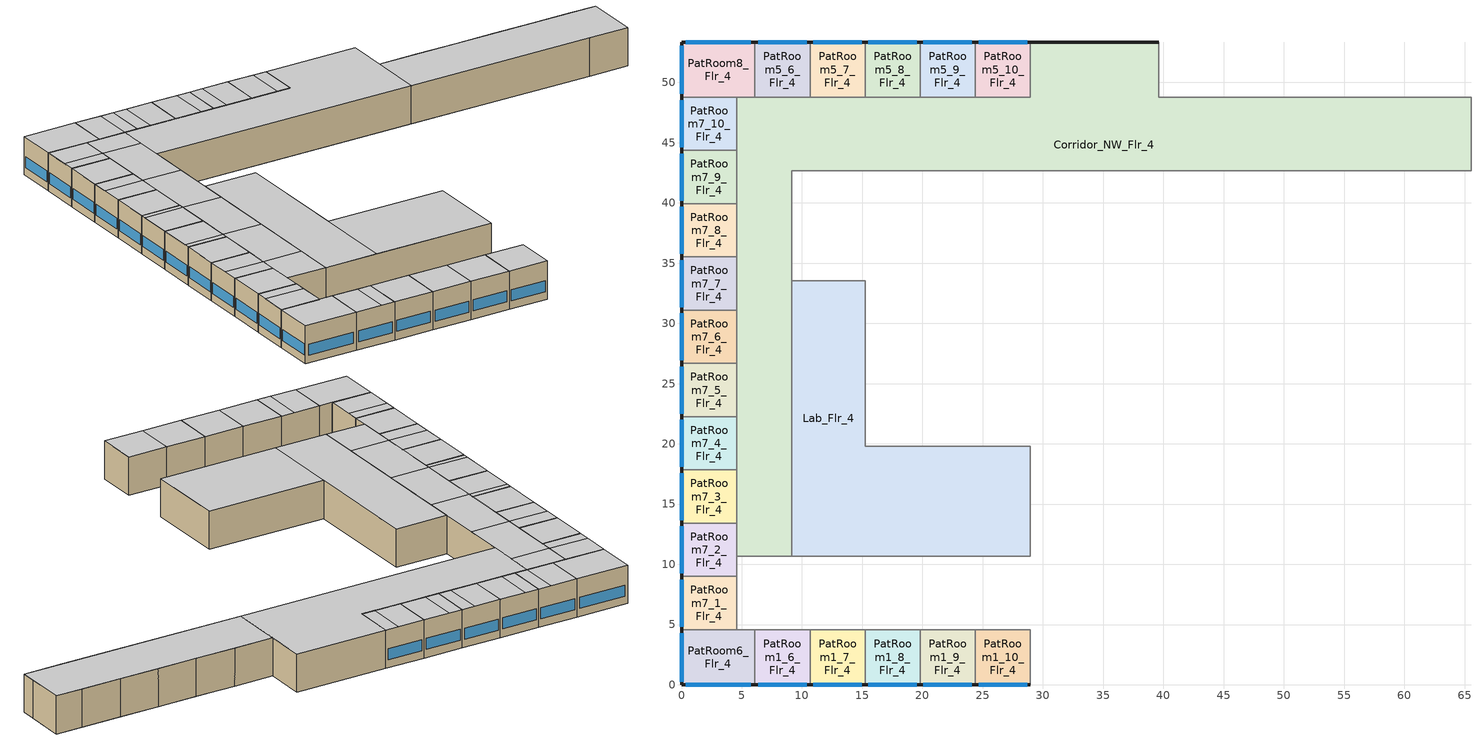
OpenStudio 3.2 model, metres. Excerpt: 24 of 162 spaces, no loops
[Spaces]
PatRoom6_Flr_4
 floor to PatRoom6_Flr_3: 6.1,4.57 6.1,0 0,0 0,4.57 z12.8
 wall outside: 0,4.57 0,0 6.1,0 z12.8:17.07
 wall to PatRoom7_1_Flr_4: 4.57,4.57 0,4.57 z12.8:17.07
 wall to Corridor_SE_Flr_4: 6.1,4.57 4.57,4.57 z12.8:17.07
 wall to PatRoom1_6_Flr_4: 6.1,0 6.1,4.57 z12.8:17.07
 window: 0,4.3 0,0.27 / 0.37,0 5.73,0 z13.71:14.93
 ceiling to Office1_Flr_5: 6.1,0 6.1,4.57 0,4.57 0,0 z17.07
PatRoom7_1_Flr_4
 floor to PatRoom7_1_Flr_3: 4.57,8.99 4.57,4.57 0,4.57 0,8.99 z12.8
 wall outside: 0,8.99 0,4.57 z12.8:17.07
 wall to PatRoom7_2_Flr_4: 4.57,8.99 0,8.99 z12.8:17.07
 wall to Corridor_SE_Flr_4: 4.57,4.57 4.57,8.99 z12.8:17.07
 window: 0,8.73 0,4.84 z13.71:14.93
 ceiling to Office1_Flr_5: 4.57,4.57 4.57,7.62 0,7.62 0,4.57 z17.07
 ceiling to Office2_1_Flr_5: 4.57,7.62 4.57,8.99 0,8.99 0,7.62 z17.07
Corridor_NW_Flr_4
 floor to Corridor_NW_Flr_3: 39.62,53.34 39.62,48.77 65.53,48.77 65.53,42.67 9.14,42.67 9.14,10.67 4.57,10.67 4.57,48.77 28.96,48.77 28.96,53.34 z12.8
 wall outside: 39.62,53.34 28.96,53.34 z12.8:17.07
 wall to Corridor_SE_Flr_4: 4.57,10.67 9.14,10.67 / 60.96,42.67 65.53,42.67 z12.8:17.07
 wall to PatRoom7_2_Flr_4: 4.57,13.41 4.57,10.67 z12.8:17.07
 wall to PatRoom8_Flr_4: 6.1,48.77 4.57,48.77 z12.8:17.07
 wall to PatRoom5_6_Flr_4: 10.67,48.77 6.1,48.77 z12.8:17.07
 wall to PatRoom5_10_Flr_4: 28.96,53.34 28.96,48.77 24.38,48.77 z12.8:17.07
 wall to PatRoom5_1_Flr_4: 44.2,48.77 39.62,48.77 39.62,53.34 z12.8:17.07
 wall to PatRoom5_2_Flr_4: 48.77,48.77 44.2,48.77 z12.8:17.07
 wall to PatRoom4_Flr_4: 65.53,48.77 62.48,48.77 z12.8:17.07
 wall to PatRoom3_10_Flr_4: 65.53,44.35 65.53,48.77 z12.8:17.07
 wall to Radiology_Flr_4: 39.62,42.67 60.96,42.67 z12.8:17.07
 wall to NurseStn_Lobby_Flr_4: 9.14,33.53 9.14,33.58 9.14,42.67 39.62,42.67 z12.8:17.07
 wall to Lab_Flr_4: 9.14,10.67 9.14,33.53 z12.8:17.07
 wall to PatRoom5_8_Flr_4: 19.81,48.77 15.24,48.77 z12.8:17.07
 wall to PatRoom5_7_Flr_4: 15.24,48.77 10.67,48.77 z12.8:17.07
 wall to PatRoom5_9_Flr_4: 24.38,48.77 19.81,48.77 z12.8:17.07
 wall to PatRoom5_5_Flr_4: 62.48,48.77 57.91,48.77 z12.8:17.07
 wall to PatRoom5_3_Flr_4: 53.34,48.77 48.77,48.77 z12.8:17.07
 wall to PatRoom5_4_Flr_4: 57.91,48.77 53.34,48.77 z12.8:17.07
 wall to PatRoom3_9_Flr_4: 65.53,42.67 65.53,44.35 z12.8:17.07
 wall to PatRoom7_10_Flr_4: 4.57,48.77 4.57,44.35 z12.8:17.07
 wall to PatRoom7_9_Flr_4: 4.57,44.35 4.57,39.93 z12.8:17.07
 wall to PatRoom7_5_Flr_4: 4.57,26.67 4.57,22.25 z12.8:17.07
 wall to PatRoom7_6_Flr_4: 4.57,31.09 4.57,26.67 z12.8:17.07
 wall to PatRoom7_7_Flr_4: 4.57,35.51 4.57,31.09 z12.8:17.07
 wall to PatRoom7_4_Flr_4: 4.57,22.25 4.57,17.83 z12.8:17.07
 wall to PatRoom7_8_Flr_4: 4.57,39.93 4.57,35.51 z12.8:17.07
 wall to PatRoom7_3_Flr_4: 4.57,17.83 4.57,13.41 z12.8:17.07
 ceiling to Office3_Flr_5: 9.14,45.72 9.14,48.77 4.57,48.77 4.57,45.72 z17.07
 ceiling to Office2_1_Flr_5: 9.14,10.67 9.14,15.24 4.57,15.24 4.57,10.67 z17.07
 ceiling to Corridor_Flr_5: 39.62,42.67 39.62,53.34 28.96,53.34 28.96,48.77 9.14,48.77 9.14,42.67 z17.07
 ceiling to Office2_2_Flr_5: 9.14,15.24 9.14,22.86 4.57,22.86 4.57,15.24 z17.07
 ceiling to Kitchen_Flr_5: 65.53,42.67 65.53,48.77 39.62,48.77 39.62,42.67 z17.07
 ceiling to Office2_3_Flr_5: 9.14,22.86 9.14,30.48 4.57,30.48 4.57,22.86 z17.07
 ceiling to Office2_4_Flr_5: 9.14,30.48 9.14,38.09 4.57,38.09 4.57,30.48 z17.07
 ceiling to Office2_5_Flr_5: 9.14,38.09 9.14,45.72 4.57,45.72 4.57,38.09 z17.07
Lab_Flr_4
 floor to Lab_Flr_3: 15.24,33.53 15.24,19.81 28.96,19.81 28.96,10.67 9.14,10.67 9.14,33.53 z12.8
 wall to NurseStn_Lobby_Flr_4: 28.96,10.67 28.96,19.81 15.24,19.81 15.24,33.53 9.14,33.53 z12.8:17.07
 wall to Corridor_SE_Flr_4: 9.14,10.67 28.96,10.67 z12.8:17.07
 ceiling to Corridor_Flr_5: 15.24,10.67 15.24,33.53 9.14,33.53 9.14,10.67 z17.07
 ceiling to NurseStn_Lobby_Flr_5: 28.96,10.67 28.96,19.81 15.24,19.81 15.24,10.67 z17.07
PatRoom8_Flr_4
 floor to PatRoom8_Flr_3: 6.1,53.34 6.1,48.77 0,48.77 0,53.34 z12.8
 wall outside: 6.1,53.34 0,53.34 0,48.77 z12.8:17.07
 wall to PatRoom5_6_Flr_4: 6.1,48.77 6.1,53.34 z12.8:17.07
 wall to PatRoom7_10_Flr_4: 0,48.77 4.57,48.77 z12.8:17.07
 window: 5.73,53.34 0.37,53.34 z13.71:14.94; 0,53.07 0,49.04 z13.71:14.93
 ceiling to Office3_Flr_5: 6.1,48.77 6.1,53.34 0,53.34 0,48.77 z17.07
PatRoom1_6_Flr_4
 floor to PatRoom1_6_Flr_3: 10.67,4.57 10.67,0 6.1,0 6.1,4.57 z12.8
 wall outside: 6.1,0 10.67,0 z12.8:17.07
 wall to PatRoom1_7_Flr_4: 10.67,0 10.67,4.57 z12.8:17.07
 wall to Corridor_SE_Flr_4: 10.67,4.57 6.1,4.57 z12.8:17.07
 window: 6.37,0 10.39,0 z13.71:14.93
 ceiling to Corridor_Flr_5: 10.67,0 10.67,4.57 9.14,4.57 9.14,0 z17.07
 ceiling to Office1_Flr_5: 9.14,0 9.14,4.57 6.1,4.57 6.1,0 z17.07
PatRoom1_7_Flr_4
 floor to PatRoom1_7_Flr_3: 15.24,4.57 15.24,0 10.67,0 10.67,4.57 z12.8
 wall outside: 10.67,0 15.24,0 z12.8:17.07
 wall to PatRoom1_8_Flr_4: 15.24,0 15.24,4.57 z12.8:17.07
 wall to Corridor_SE_Flr_4: 15.24,4.57 10.67,4.57 z12.8:17.07
 window: 10.94,0 14.97,0 z13.71:14.93
 ceiling to Corridor_Flr_5: 15.24,0 15.24,4.57 10.67,4.57 10.67,0 z17.07
PatRoom1_8_Flr_4
 floor to PatRoom1_8_Flr_3: 19.81,4.57 19.81,0 15.24,0 15.24,4.57 z12.8
 wall outside: 15.24,0 19.81,0 z12.8:17.07
 wall to PatRoom1_9_Flr_4: 19.81,0 19.81,4.57 z12.8:17.07
 wall to Corridor_SE_Flr_4: 19.81,4.57 15.24,4.57 z12.8:17.07
 window: 15.51,0 19.54,0 z13.71:14.93
 ceiling to NurseStn_Lobby_Flr_5: 19.81,0 19.81,4.57 15.24,4.57 15.24,0 z17.07
PatRoom1_9_Flr_4
 floor to PatRoom1_9_Flr_3: 24.38,4.57 24.38,0 19.81,0 19.81,4.57 z12.8
 wall outside: 19.81,0 24.38,0 z12.8:17.07
 wall to PatRoom1_10_Flr_4: 24.38,0 24.38,4.57 z12.8:17.07
 wall to Corridor_SE_Flr_4: 24.38,4.57 19.81,4.57 z12.8:17.07
 window: 20.09,0 24.11,0 z13.71:14.93
 ceiling to NurseStn_Lobby_Flr_5: 24.38,0 24.38,4.57 19.81,4.57 19.81,0 z17.07
PatRoom1_10_Flr_4
 floor to PatRoom1_10_Flr_3: 28.96,4.57 28.96,0 24.38,0 24.38,4.57 z12.8
 wall outside: 24.38,0 28.96,0 z12.8:17.07
 wall to Corridor_SE_Flr_4: 28.96,0 28.96,4.57 24.38,4.57 z12.8:17.07
 window: 24.66,0 28.68,0 z13.71:14.93
 ceiling to NurseStn_Lobby_Flr_5: 28.96,0 28.96,4.57 24.38,4.57 24.38,0 z17.07
PatRoom5_6_Flr_4
 floor to PatRoom5_6_Flr_3: 10.67,53.34 10.67,48.77 6.1,48.77 6.1,53.34 z12.8
 wall outside: 10.67,53.34 6.1,53.34 z12.8:17.07
 wall to PatRoom5_7_Flr_4: 10.67,48.77 10.67,53.34 z12.8:17.07
 window: 10.39,53.34 6.37,53.34 z13.71:14.93
 ceiling to Office3_Flr_5: 9.14,48.77 9.14,53.34 6.1,53.34 6.1,48.77 z17.07
 ceiling to Office4_1_Flr_5: 10.67,48.77 10.67,53.34 9.14,53.34 9.14,48.77 z17.07
PatRoom5_7_Flr_4
 floor to PatRoom5_7_Flr_3: 15.24,53.34 15.24,48.77 10.67,48.77 10.67,53.34 z12.8
 wall outside: 15.24,53.34 10.67,53.34 z12.8:17.07
 wall to PatRoom5_8_Flr_4: 15.24,48.77 15.24,53.34 z12.8:17.07
 window: 14.97,53.34 10.94,53.34 z13.71:14.93
 ceiling to Office4_1_Flr_5: 12.19,48.77 12.19,53.34 10.67,53.34 10.67,48.77 z17.07
 ceiling to Office4_2_Flr_5: 15.24,48.77 15.24,53.34 12.19,53.34 12.19,48.77 z17.07
PatRoom5_8_Flr_4
 floor to PatRoom5_8_Flr_3: 19.81,53.34 19.81,48.77 15.24,48.77 15.24,53.34 z12.8
 wall outside: 19.81,53.34 15.24,53.34 z12.8:17.07
 wall to PatRoom5_9_Flr_4: 19.81,48.77 19.81,53.34 z12.8:17.07
 window: 19.54,53.34 15.51,53.34 z13.71:14.93
 ceiling to Office4_3_Flr_5: 18.29,48.77 18.29,53.34 15.24,53.34 15.24,48.77 z17.07
 ceiling to Office4_4_Flr_5: 19.81,48.77 19.81,53.34 18.29,53.34 18.29,48.77 z17.07
PatRoom5_9_Flr_4
 floor to PatRoom5_9_Flr_3: 24.38,53.34 24.38,48.77 19.81,48.77 19.81,53.34 z12.8
 wall outside: 24.38,53.34 19.81,53.34 z12.8:17.07
 wall to PatRoom5_10_Flr_4: 24.38,48.77 24.38,53.34 z12.8:17.07
 window: 24.11,53.34 20.09,53.34 z13.71:14.93
 ceiling to Office4_4_Flr_5: 21.34,48.77 21.34,53.34 19.81,53.34 19.81,48.77 z17.07
 ceiling to Office4_5_Flr_5: 24.38,48.77 24.38,53.34 21.34,53.34 21.34,48.77 z17.07
PatRoom5_10_Flr_4
 floor to PatRoom5_10_Flr_3: 28.96,53.34 28.96,48.77 24.38,48.77 24.38,53.34 z12.8
 wall outside: 28.96,53.34 24.38,53.34 z12.8:17.07
 window: 28.68,53.34 24.66,53.34 z13.71:14.93
 ceiling to Office4_6_Flr_5: 27.43,48.77 27.43,53.34 24.38,53.34 24.38,48.77 z17.07
 ceiling to Corridor_Flr_5: 28.96,48.77 28.96,53.34 27.43,53.34 27.43,48.77 z17.07
PatRoom7_2_Flr_4
 floor to PatRoom7_2_Flr_3: 4.57,13.41 4.57,8.99 0,8.99 0,13.41 z12.8
 wall outside: 0,13.41 0,8.99 z12.8:17.07
 wall to PatRoom7_3_Flr_4: 4.57,13.41 0,13.41 z12.8:17.07
 wall to Corridor_SE_Flr_4: 4.57,8.99 4.57,10.67 z12.8:17.07
 window: 0,13.15 0,9.26 z13.71:14.93
 ceiling to Office2_1_Flr_5: 4.57,8.99 4.57,13.41 0,13.41 0,8.99 z17.07
PatRoom7_3_Flr_4
 floor to PatRoom7_3_Flr_3: 4.57,17.83 4.57,13.41 0,13.41 0,17.83 z12.8
 wall outside: 0,17.83 0,13.41 z12.8:17.07
 wall to PatRoom7_4_Flr_4: 4.57,17.83 0,17.83 z12.8:17.07
 window: 0,17.57 0,13.68 z13.71:14.93
 ceiling to Office2_1_Flr_5: 4.57,13.41 4.57,15.24 0,15.24 0,13.41 z17.07
 ceiling to Office2_2_Flr_5: 4.57,15.24 4.57,17.83 0,17.83 0,15.24 z17.07
PatRoom7_4_Flr_4
 floor to PatRoom7_4_Flr_3: 4.57,22.25 4.57,17.83 0,17.83 0,22.25 z12.8
 wall outside: 0,22.25 0,17.83 z12.8:17.07
 wall to PatRoom7_5_Flr_4: 4.57,22.25 0,22.25 z12.8:17.07
 window: 0,21.99 0,18.1 z13.71:14.93
 ceiling to Office2_2_Flr_5: 4.57,17.83 4.57,22.25 0,22.25 0,17.83 z17.07
PatRoom7_5_Flr_4
 floor to PatRoom7_5_Flr_3: 4.57,26.67 4.57,22.25 0,22.25 0,26.67 z12.8
 wall outside: 0,26.67 0,22.25 z12.8:17.07
 wall to PatRoom7_6_Flr_4: 4.57,26.67 0,26.67 z12.8:17.07
 window: 0,26.41 0,22.52 z13.71:14.93
 ceiling to Office2_2_Flr_5: 4.57,22.25 4.57,22.86 0,22.86 0,22.25 z17.07
 ceiling to Office2_3_Flr_5: 4.57,22.86 4.57,26.67 0,26.67 0,22.86 z17.07
PatRoom7_6_Flr_4
 floor to PatRoom7_6_Flr_3: 4.57,31.09 4.57,26.67 0,26.67 0,31.09 z12.8
 wall outside: 0,31.09 0,26.67 z12.8:17.07
 wall to PatRoom7_7_Flr_4: 4.57,31.09 0,31.09 z12.8:17.07
 window: 0,30.83 0,26.94 z13.71:14.93
 ceiling to Office2_4_Flr_5: 4.57,30.48 4.57,31.09 0,31.09 0,30.48 z17.07
 ceiling to Office2_3_Flr_5: 4.57,26.67 4.57,30.48 0,30.48 0,26.67 z17.07
PatRoom7_7_Flr_4
 floor to PatRoom7_7_Flr_3: 4.57,35.51 4.57,31.09 0,31.09 0,35.51 z12.8
 wall outside: 0,35.51 0,31.09 z12.8:17.07
 wall to PatRoom7_8_Flr_4: 4.57,35.51 0,35.51 z12.8:17.07
 window: 0,35.25 0,31.36 z13.71:14.93
 ceiling to Office2_4_Flr_5: 4.57,31.09 4.57,35.51 0,35.51 0,31.09 z17.07
PatRoom7_8_Flr_4
 floor to PatRoom7_8_Flr_3: 4.57,39.93 4.57,35.51 0,35.51 0,39.93 z12.8
 wall outside: 0,39.93 0,35.51 z12.8:17.07
 wall to PatRoom7_9_Flr_4: 4.57,39.93 0,39.93 z12.8:17.07
 window: 0,39.67 0,35.78 z13.71:14.93
 ceiling to Office2_5_Flr_5: 4.57,38.09 4.57,39.93 0,39.93 0,38.09 z17.07
 ceiling to Office2_4_Flr_5: 4.57,35.51 4.57,38.09 0,38.09 0,35.51 z17.07
PatRoom7_9_Flr_4
 floor to PatRoom7_9_Flr_3: 4.57,44.35 4.57,39.93 0,39.93 0,44.35 z12.8
 wall outside: 0,44.35 0,39.93 z12.8:17.07
 wall to PatRoom7_10_Flr_4: 4.57,44.35 0,44.35 z12.8:17.07
 window: 0,44.09 0,40.2 z13.71:14.93
 ceiling to Office2_5_Flr_5: 4.57,39.93 4.57,44.35 0,44.35 0,39.93 z17.07
PatRoom7_10_Flr_4
 floor to PatRoom7_10_Flr_3: 4.57,48.77 4.57,44.35 0,44.35 0,48.77 z12.8
 wall outside: 0,48.77 0,44.35 z12.8:17.07
 window: 0,48.51 0,44.62 z13.71:14.93
 ceiling to Office2_5_Flr_5: 4.57,44.35 4.57,45.72 0,45.72 0,44.35 z17.07
 ceiling to Office3_Flr_5: 4.57,45.72 4.57,48.77 0,48.77 0,45.72 z17.07
[Building]
Hospital: Default Construction Set=BTAP-Mass at hdd = 5000.0; Standards Number of Stories=6; Standards Number of Above Ground Stories=5; Standards Template=BTAP1980TO2010; Standards Building Type=Hospital
[Site]
Calgary Intl AP_AB_CAN: Latitude {deg}=51.114; Longitude {deg}=-114.02; Time Zone {hr}=-7; Elevation {m}=1084.1
[ClimateZones]
Climate Zone Institution Name 1=ASHRAE; Climate Zone Document Name 1=ANSI/ASHRAE Standard 169; Climate Zone Document Year 1=2006; Climate Zone Institution Name 2=CEC; Climate Zone Document Name 2=California Climate Zone Descriptions; Climate Zone Document Year 2=1995
[Site:WaterMainsTemperature]
Calculation Method=Correlation; Annual Average Outdoor Air Temperature {C}=5; Maximum Difference In Monthly Average Outdoor Air Temperatures {deltaC}=23.3
[Site:GroundTemperature:BuildingSurface]
19.527, 19.502, 19.536, 19.598, 20.002, 21.64, 22.225, 22.375, 21.449, 20.121, 19.802, 19.633
[SizingPeriod:DesignDay] Barometric Pressure {Pa}=88961; Sky Clearness=0; Rain Indicator=0; Snow Indicator=0; Day of Month=21; Daylight Saving Time Indicator=0; Humidity Indicating Type=Wetbulb; Dry-Bulb Temperature Range Modifier Type=DefaultMultipliers
Name | Maximum Dry-Bulb Temperature {C} | Daily Dry-Bulb Temperature Range {deltaC} | Humidity Indicating Conditions at Maximum Dry-Bulb | Wind Speed {m/s} | Wind Direction {deg} | Month | Day Type | Solar Model Indicator | ASHRAE Taub | ASHRAE Taud
Calgary Intl AP Ann Clg .4% Condns DB=>MWB | 28.5 | 12.1 | 16.1 | 4.5 | 160 | 7 | SummerDesignDay | ASHRAETau | 0.339 | 2.421
Calgary Intl AP Ann Htg 99.6% Condns DB | -28.5 | 0 | -28.5 | 2.9 | 200 | 1 | WinterDesignDay | ASHRAEClearSky
[Material:NoMass] Roughness=Smooth; Thermal Absorptance=0.9; Solar Absorptance=0.7
Name | Thermal Resistance {m2-K/W} | Visible Absorptance
Typical Carpet Pad; Typical Carpet Pad 1 | 0.21648 | 0.8
Typical Insulation 1 | 0.00118045 | 0.7
Typical Insulation 2 | 2.61923 | 0.7
Typical Insulation 3 | 4.40527 | 0.7
Typical Carpet Pad 2; Typical Carpet Pad 4 | 1.40895 | 0.8
Typical Carpet Pad 3 | 2.28697 | 0.8
Typical Insulation 4 | 0.338965 | 0.7
Typical Insulation 5 | 0.338983 | 0.7
[Material]
Name | Roughness | Thickness {m} | Conductivity {W/m-K} | Density {kg/m3} | Specific Heat {J/kg-K} | Thermal Absorptance | Solar Absorptance | Visible Absorptance
G05 25mm wood | MediumSmooth | 0.0254 | 0.15 | 608 | 1630 | 0.9 | 0.5 | 0.5
100mm Normalweight concrete floor 1 | MediumSmooth | 0.1016 | 2.31 | 2322 | 832
G01 13mm gypsum board 1 | Smooth | 0.0127 | 0.16 | 800 | 1090 | 0.9 | 0.7 | 0.5
4 in. Normalweight Concrete Floor 1 | MediumRough | 0.1016 | 2.31 | 2322 | 832 | 0.9 | 0.7 | 0.7
1IN Stucco 1 | Smooth | 0.0253 | 0.6918 | 1858 | 837 | 0.9 | 0.7 | 0.92
8IN CONCRETE HW RefBldg 1 | Rough | 0.2032 | 1.311 | 2240 | 836.8 | 0.9 | 0.7 | 0.7
1/2IN Gypsum 1 | Smooth | 0.0127 | 0.16 | 784.9 | 830 | 0.9 | 0.4 | 0.4
Metal Roof Surface 1; F08 Metal surface 1 | Smooth | 0.0008 | 45.28 | 7824 | 500 | 0.9 | 0.7 | 0.7
6 in. Normalweight Concrete Floor 1; 6 in. Normalweight Concrete Floor 2; 6 in. Normalweight Concrete Floor 3 | MediumRough | 0.1524 | 2.31 | 2322 | 832 | 0.9 | 0.7 | 0.7
[Construction]
BTAP-Int-Partition; BTAP-Int-Door: G05 25mm wood
BTAP-Int-Floor: 100mm Normalweight concrete floor 1, Typical Carpet Pad
BTAP-Int-Wall: G01 13mm gypsum board 1, G01 13mm gypsum board 1
BTAP-Int-Ceiling: Typical Carpet Pad, 100mm Normalweight concrete floor 1
BTAP-Int-Window: SimpleGlazing
BTAP-Ext-Floor-Mass:U-3.822: Typical Insulation 1, 4 in. Normalweight Concrete Floor 1, Typical Carpet Pad 1
BTAP-Ext-Wall-Mass:U-0.346: 1IN Stucco 1, 8IN CONCRETE HW RefBldg 1, Typical Insulation 2, 1/2IN Gypsum 1
BTAP-Ext-Roof-Metal:U-0.227: Metal Roof Surface 1, Typical Insulation 3
BTAP-Grnd-Floor-Mass:U-0.678: 6 in. Normalweight Concrete Floor 1, Typical Carpet Pad 2
BTAP-Grnd-Wall-Mass:U-0.425: 6 in. Normalweight Concrete Floor 2, Typical Carpet Pad 3
BTAP-Grnd-Roof-Mass:U-0.678: 6 in. Normalweight Concrete Floor 3, Typical Carpet Pad 4
BTAP-Ext-FixedWindow:U=0.295 SHGC=0.490; BTAP-Ext-GlassDoors:U=0.295 SHGC=0.490; BTAP-Ext-Skylights:U=0.295 SHGC=0.490; BTAP-Ext-DaylightDomes:U=0.295 SHGC=0.490; BTAP-Ext-DaylightDiffuser:U=0.295 SHGC=0.490: SimpleGlazing:U=0.295 SHGC=0.490
BTAP-Ext-Door:U-2.95: F08 Metal surface 1, Typical Insulation 4
BTAP-Ext-OverHeadDoor:U-2.95: Typical Insulation 5
[DefaultConstructionSet]
BTAP-Mass at hdd = 5000.0: Default Exterior Surface Constructions=BTAP-Mass at hdd = 5000.0; Default Interior Surface Constructions=Default Surface Constructions 2; Default Ground Contact Surface Constructions=BTAP-Mass at hdd = 5000.0 1; Default Exterior SubSurface Constructions=BTAP-Mass at hdd = 5000.0; Default Interior SubSurface Constructions=Default Sub Surface Constructions 2; Interior Partition Construction=BTAP-Int-Partition
[DefaultSurfaceConstructions]
Name | Floor Construction | Wall Construction | Roof Ceiling Construction
Default Surface Constructions 2 | BTAP-Int-Floor | BTAP-Int-Wall | BTAP-Int-Ceiling
BTAP-Mass at hdd = 5000.0 | BTAP-Ext-Floor-Mass:U-3.822 | BTAP-Ext-Wall-Mass:U-0.346 | BTAP-Ext-Roof-Metal:U-0.227
BTAP-Mass at hdd = 5000.0 1 | BTAP-Grnd-Floor-Mass:U-0.678 | BTAP-Grnd-Wall-Mass:U-0.425 | BTAP-Grnd-Roof-Mass:U-0.678
[DefaultSubSurfaceConstructions]
Name | Fixed Window Construction | Operable Window Construction | Door Construction | Glass Door Construction | Overhead Door Construction | Skylight Construction | Tubular Daylight Dome Construction | Tubular Daylight Diffuser Construction
Default Sub Surface Constructions 2 | BTAP-Int-Window | BTAP-Int-Window | BTAP-Int-Door
BTAP-Mass at hdd = 5000.0 | BTAP-Ext-FixedWindow:U=0.295 SHGC=0.490 | BTAP-Ext-FixedWindow:U=0.295 SHGC=0.490 | BTAP-Ext-Door:U-2.95 | BTAP-Ext-GlassDoors:U=0.295 SHGC=0.490 | BTAP-Ext-OverHeadDoor:U-2.95 | BTAP-Ext-Skylights:U=0.295 SHGC=0.490 | BTAP-Ext-DaylightDomes:U=0.295 SHGC=0.490 | BTAP-Ext-DaylightDiffuser:U=0.295 SHGC=0.490
[WindowMaterial:SimpleGlazingSystem] Solar Heat Gain Coefficient=0.49; Visible Transmittance=0.21
Name | U-Factor {W/m2-K}
SimpleGlazing | 2.2
SimpleGlazing:U=0.295 SHGC=0.490 | 2.95
[DesignSpecification:OutdoorAir] Outdoor Air Method=Sum
Name | Outdoor Air Flow per Person {m3/s-person} | Outdoor Air Flow per Floor Area {m3/s-m2}
Space Function Hospital - patient room Ventilation | 0.0253735
Space Function Lab - research Ventilation | 0.050747
Space Function Hospital corr. >= 2.4m-sch-H Ventilation |  | 0.000508
[ShadingControl]
Shading Control 1: Shading Type=InteriorBlind; Multiple Surface Control Type=Sequential
[BuildingStory]
Building Story 5: Nominal Z Coordinate {m}=0; Nominal Floor to Floor Height {m}=4.2672
[Space] Building Story=Building Story 5
Name | Space Type | Thermal Zone
PatRoom6_Flr_4 | Space Function Hospital - patient room | ALL_ST=Hospital - patient room_FL=Building Story 5_SCH=H 6
PatRoom7_1_Flr_4; PatRoom7_2_Flr_4; PatRoom7_3_Flr_4; PatRoom7_4_Flr_4; PatRoom7_5_Flr_4; PatRoom7_6_Flr_4; PatRoom7_7_Flr_4; PatRoom7_8_Flr_4; PatRoom7_9_Flr_4 | Space Function Hospital - patient room | ALL_ST=Hospital - patient room_FL=Building Story 5_SCH=H 1
Corridor_NW_Flr_4 | Space Function Hospital corr. >= 2.4m-sch-H | WILD_ST=Hospital corr. >= 2.4m-sch-B_FL=Building Story 5_SCH=H
Lab_Flr_4 | Space Function Lab - research | ALL_ST=Lab - research_FL=Building Story 5_SCH=A
PatRoom8_Flr_4 | Space Function Hospital - patient room | ALL_ST=Hospital - patient room_FL=Building Story 5_SCH=H 9
PatRoom1_6_Flr_4; PatRoom1_7_Flr_4; PatRoom1_8_Flr_4; PatRoom1_9_Flr_4 | Space Function Hospital - patient room | ALL_ST=Hospital - patient room_FL=Building Story 5_SCH=H 4
PatRoom1_10_Flr_4 | Space Function Hospital - patient room | ALL_ST=Hospital - patient room_FL=Building Story 5_SCH=H 5
PatRoom5_6_Flr_4; PatRoom5_7_Flr_4; PatRoom5_8_Flr_4; PatRoom5_9_Flr_4; PatRoom5_10_Flr_4 | Space Function Hospital - patient room | ALL_ST=Hospital - patient room_FL=Building Story 5_SCH=H 3
PatRoom7_10_Flr_4 | Space Function Hospital - patient room | ALL_ST=Hospital - patient room_FL=Building Story 5_SCH=H
[SpaceType] Standards Building Type=Space Function
Name | Default Schedule Set | Design Specification Outdoor Air Object | Standards Space Type
Space Function Hospital - patient room | Space Function Hospital - patient room Schedule Set | Space Function Hospital - patient room Ventilation | Hospital - patient room
Space Function Lab - research | Space Function Lab - research Schedule Set | Space Function Lab - research Ventilation | Lab - research
Space Function Hospital corr. >= 2.4m-sch-H | Space Function Hospital corr. >= 2.4m-sch-H Schedule Set | Space Function Hospital corr. >= 2.4m-sch-H Ventilation | Hospital corr. >= 2.4m-sch-H
[People:Definition] Number of People Calculation Method=People/Area; Fraction Radiant=0.3
Name | People per Space Floor Area {person/m2}
Space Function Hospital - patient room People Definition; Space Function Lab - research People Definition | 0.0500522
Space Function Hospital corr. >= 2.4m-sch-H People Definition | 0.0100104
[People] Work Efficiency Schedule=Work Efficiency Schedule; Clothing Insulation Schedule=Clothing Schedule; Air Velocity Schedule=Air Velocity Schedule; Multiplier=1
Name | People Definition | Space or SpaceType
Space Function Hospital - patient room People | Space Function Hospital - patient room People Definition | Space Function Hospital - patient room
Space Function Lab - research People | Space Function Lab - research People Definition | Space Function Lab - research
Space Function Hospital corr. >= 2.4m-sch-H People | Space Function Hospital corr. >= 2.4m-sch-H People Definition | Space Function Hospital corr. >= 2.4m-sch-H
[Lights:Definition] Design Level Calculation Method=Watts/Area; Fraction Radiant=0.5; Fraction Visible=0.2
Name | Watts per Space Floor Area {W/m2}
Space Function Hospital - patient room Lights Definition | 6.69994
Space Function Lab - research Lights Definition | 23.5998
Space Function Hospital corr. >= 2.4m-sch-H Lights Definition | 9.59992
[Lights] Fraction Replaceable=1
Name | Lights Definition | Space or SpaceType
Space Function Hospital - patient room Lights | Space Function Hospital - patient room Lights Definition | Space Function Hospital - patient room
Space Function Lab - research Lights | Space Function Lab - research Lights Definition | Space Function Lab - research
Space Function Hospital corr. >= 2.4m-sch-H Lights | Space Function Hospital corr. >= 2.4m-sch-H Lights Definition | Space Function Hospital corr. >= 2.4m-sch-H
[ElectricEquipment:Definition] Design Level Calculation Method=Watts/Area; Watts per Space Floor Area {W/m2}=9.99992; Fraction Radiant=0.5
Space Function Hospital - patient room Elec Equip Definition; Space Function Lab - research Elec Equip Definition
[ElectricEquipment]
Name | Electric Equipment Definition | Space or SpaceType
Space Function Hospital - patient room Elec Equip | Space Function Hospital - patient room Elec Equip Definition | Space Function Hospital - patient room
Space Function Lab - research Elec Equip | Space Function Lab - research Elec Equip Definition | Space Function Lab - research
[DefaultScheduleSet] People Activity Level Schedule=NECB-Activity; Infiltration Schedule=Always On
Name | Number of People Schedule | Lighting Schedule | Electric Equipment Schedule
Space Function Hospital - patient room Schedule Set; Space Function Hospital corr. >= 2.4m-sch-H Schedule Set | NECB-H-Occupancy | NECB-H-Lighting | NECB-H-Electric-Equipment
Space Function Lab - research Schedule Set | NECB-A-Occupancy | NECB-A-Lighting | NECB-A-Electric-Equipment
[ThermostatSetpoint:DualSetpoint]
Name | Heating Setpoint Temperature Schedule | Cooling Setpoint Temperature Schedule
Space Function Hospital - patient room Thermostat 201; Space Function Hospital - patient room Thermostat 202; Space Function Hospital - patient room Thermostat 204; Space Function Hospital - patient room Thermostat 205; Space Function Hospital - patient room Thermostat 216; Space Function Hospital - patient room Thermostat 217; Space Function Hospital - patient room Thermostat 225; Space Function Hospital corr. >= 2.4m-sch-H Thermostat 4 | NECB-H-Thermostat Setpoint-Heating | NECB-H-Thermostat Setpoint-Cooling
Space Function Lab - research Thermostat 9 | NECB-A-Thermostat Setpoint-Heating | NECB-A-Thermostat Setpoint-Cooling
[SpaceInfiltration:DesignFlowRate] Design Flow Rate Calculation Method=Flow/ExteriorArea
Name | Space or SpaceType | Schedule | Flow per Exterior Surface Area {m3/s-m2} | Constant Term Coefficient | Temperature Term Coefficient | Velocity Term Coefficient | Velocity Squared Term Coefficient
Corridor_NW_Flr_4 Infiltration | Corridor_NW_Flr_4 | Always On Discrete | 0.001116 | 0 | 0 | 0.224 | 0
PatRoom1_10_Flr_4 Infiltration | PatRoom1_10_Flr_4 | Always On Discrete | 0.001116 | 0 | 0 | 0.224 | 0
PatRoom1_6_Flr_4 Infiltration | PatRoom1_6_Flr_4 | Always On Discrete | 0.001116 | 0 | 0 | 0.224 | 0
PatRoom1_7_Flr_4 Infiltration | PatRoom1_7_Flr_4 | Always On Discrete | 0.001116 | 0 | 0 | 0.224 | 0
PatRoom1_8_Flr_4 Infiltration | PatRoom1_8_Flr_4 | Always On Discrete | 0.001116 | 0 | 0 | 0.224 | 0
PatRoom1_9_Flr_4 Infiltration | PatRoom1_9_Flr_4 | Always On Discrete | 0.001116 | 0 | 0 | 0.224 | 0
PatRoom5_10_Flr_4 Infiltration | PatRoom5_10_Flr_4 | Always On Discrete | 0.001116 | 0 | 0 | 0.224 | 0
PatRoom5_6_Flr_4 Infiltration | PatRoom5_6_Flr_4 | Always On Discrete | 0.001116 | 0 | 0 | 0.224 | 0
PatRoom5_7_Flr_4 Infiltration | PatRoom5_7_Flr_4 | Always On Discrete | 0.001116 | 0 | 0 | 0.224 | 0
PatRoom5_8_Flr_4 Infiltration | PatRoom5_8_Flr_4 | Always On Discrete | 0.001116 | 0 | 0 | 0.224 | 0
PatRoom5_9_Flr_4 Infiltration | PatRoom5_9_Flr_4 | Always On Discrete | 0.001116 | 0 | 0 | 0.224 | 0
PatRoom6_Flr_4 Infiltration | PatRoom6_Flr_4 | Always On Discrete | 0.001116 | 0 | 0 | 0.224 | 0
PatRoom7_10_Flr_4 Infiltration | PatRoom7_10_Flr_4 | Always On Discrete | 0.001116 | 0 | 0 | 0.224 | 0
PatRoom7_1_Flr_4 Infiltration | PatRoom7_1_Flr_4 | Always On Discrete | 0.001116 | 0 | 0 | 0.224 | 0
PatRoom7_2_Flr_4 Infiltration | PatRoom7_2_Flr_4 | Always On Discrete | 0.001116 | 0 | 0 | 0.224 | 0
PatRoom7_3_Flr_4 Infiltration | PatRoom7_3_Flr_4 | Always On Discrete | 0.001116 | 0 | 0 | 0.224 | 0
PatRoom7_4_Flr_4 Infiltration | PatRoom7_4_Flr_4 | Always On Discrete | 0.001116 | 0 | 0 | 0.224 | 0
PatRoom7_5_Flr_4 Infiltration | PatRoom7_5_Flr_4 | Always On Discrete | 0.001116 | 0 | 0 | 0.224 | 0
PatRoom7_6_Flr_4 Infiltration | PatRoom7_6_Flr_4 | Always On Discrete | 0.001116 | 0 | 0 | 0.224 | 0
PatRoom7_7_Flr_4 Infiltration | PatRoom7_7_Flr_4 | Always On Discrete | 0.001116 | 0 | 0 | 0.224 | 0
PatRoom7_8_Flr_4 Infiltration | PatRoom7_8_Flr_4 | Always On Discrete | 0.001116 | 0 | 0 | 0.224 | 0
PatRoom7_9_Flr_4 Infiltration | PatRoom7_9_Flr_4 | Always On Discrete | 0.001116 | 0 | 0 | 0.224 | 0
PatRoom8_Flr_4 Infiltration | PatRoom8_Flr_4 | Always On Discrete | 0.001116 | 0 | 0 | 0.224 | 0
Space Function Hospital corr. >= 2.4m-sch-H Infiltration | Space Function Hospital corr. >= 2.4m-sch-H |  | 0.000250063
[ThermalZone] Use Ideal Air Loads=No
Name | Thermostat
ALL_ST=Hospital - patient room_FL=Building Story 5_SCH=H | Space Function Hospital - patient room Thermostat 201
ALL_ST=Hospital - patient room_FL=Building Story 5_SCH=H 1 | Space Function Hospital - patient room Thermostat 202
ALL_ST=Hospital - patient room_FL=Building Story 5_SCH=H 3 | Space Function Hospital - patient room Thermostat 204
ALL_ST=Hospital - patient room_FL=Building Story 5_SCH=H 4 | Space Function Hospital - patient room Thermostat 205
ALL_ST=Hospital - patient room_FL=Building Story 5_SCH=H 5 | Space Function Hospital - patient room Thermostat 216
ALL_ST=Hospital - patient room_FL=Building Story 5_SCH=H 6 | Space Function Hospital - patient room Thermostat 217
ALL_ST=Lab - research_FL=Building Story 5_SCH=A | Space Function Lab - research Thermostat 9
ALL_ST=Hospital - patient room_FL=Building Story 5_SCH=H 9 | Space Function Hospital - patient room Thermostat 225
WILD_ST=Hospital corr. >= 2.4m-sch-B_FL=Building Story 5_SCH=H | Space Function Hospital corr. >= 2.4m-sch-H Thermostat 4
[Foundation:Kiva]
Bldg Kiva Foundation: Wall Height Above Grade {m}=0; Wall Depth Below Slab {m}=0
[Foundation:Kiva:Settings]

[Schedule:Ruleset]
Clothing Schedule: Default Day Schedule=Clothing Schedule Default Winter Clothes
Air Velocity Schedule: Default Day Schedule=Air Velocity Schedule Default
Work Efficiency Schedule: Default Day Schedule=Work Efficiency Schedule Default
NECB-Activity: Default Day Schedule=NECB-Activity Default; Summer Design Day Schedule=NECB-Activity Summer Design Day; Winter Design Day Schedule=NECB-Activity Winter Design Day
Always On: Default Day Schedule=Always On Default
NECB-H-Occupancy: Default Day Schedule=NECB-H-Occupancy Default
NECB-H-Lighting: Default Day Schedule=NECB-H-Lighting Default
NECB-H-Electric-Equipment: Default Day Schedule=NECB-H-Electric-Equipment Default
NECB-H-Thermostat Setpoint-Heating: Default Day Schedule=NECB-H-Thermostat Setpoint-Heating Default
NECB-H-Thermostat Setpoint-Cooling: Default Day Schedule=NECB-H-Thermostat Setpoint-Cooling Default
NECB-A-Occupancy: Default Day Schedule=NECB-A-Occupancy Default
NECB-A-Lighting: Default Day Schedule=NECB-A-Lighting Default
NECB-A-Electric-Equipment: Default Day Schedule=NECB-A-Electric-Equipment Default
NECB-A-Thermostat Setpoint-Heating: Default Day Schedule=NECB-A-Thermostat Setpoint-Heating Default
NECB-A-Thermostat Setpoint-Cooling: Default Day Schedule=NECB-A-Thermostat Setpoint-Cooling Default
[Schedule:Day]
Clothing Schedule Default Winter Clothes; Always On Default: 24, 0, 1
Clothing Schedule Summer Clothes: 24, 0, 0.5
Air Velocity Schedule Default; NECB-A-Electric-Equipment Sat Day; NECB-A-Electric-Equipment Sun|Hol Day: 24, 0, 0.2
Work Efficiency Schedule Default; NECB-A-Occupancy Sat Day; NECB-A-Occupancy Sun|Hol Day: 24, 0, 0
NECB-Activity Default; NECB-Activity Winter Design Day; NECB-Activity Summer Design Day: 24, 0, 130
NECB-H-Occupancy Default; NECB-H-Occupancy Default|Wkdy Day; NECB-H-Occupancy Sat Day; NECB-H-Occupancy Sun|Hol Day; NECB-H-Lighting Default; NECB-H-Lighting Default|Wkdy Day; NECB-H-Lighting Sat Day; NECB-H-Lighting Sun|Hol Day; NECB-H-Electric-Equipment Default; NECB-H-Electric-Equipment Default|Wkdy Day; NECB-H-Electric-Equipment Sat Day; NECB-H-Electric-Equipment Sun|Hol Day: 24, 0, 0.9
NECB-H-Thermostat Setpoint-Heating Default; NECB-H-Thermostat Setpoint-Heating Default|Wkdy Day; NECB-H-Thermostat Setpoint-Heating Sat Day; NECB-H-Thermostat Setpoint-Heating Sun|Hol Day: 1, 0, 22, 7, 0, 18, 8, 0, 20, 24, 0, 22
NECB-H-Thermostat Setpoint-Cooling Default; NECB-H-Thermostat Setpoint-Cooling Default|Wkdy Day; NECB-H-Thermostat Setpoint-Cooling Sat Day; NECB-H-Thermostat Setpoint-Cooling Sun|Hol Day: 24, 0, 24
NECB-A-Occupancy Default; NECB-A-Occupancy Default|Wkdy Day: 7, 0, 0, 8, 0, 0.1, 9, 0, 0.7, 12, 0, 0.9, 14, 0, 0.5, 17, 0, 0.9, 18, 0, 0.7, 19, 0, 0.3, 23, 0, 0.1, 24, 0, 0
NECB-A-Lighting Default; NECB-A-Lighting Default|Wkdy Day: 7, 0, 0.05, 8, 0, 0.3, 9, 0, 0.8, 17, 0, 0.9, 18, 0, 0.8, 19, 0, 0.5, 21, 0, 0.3, 23, 0, 0.1, 24, 0, 0.05
NECB-A-Lighting Sat Day; NECB-A-Lighting Sun|Hol Day: 24, 0, 0.05
NECB-A-Electric-Equipment Default; NECB-A-Electric-Equipment Default|Wkdy Day: 7, 0, 0.2, 8, 0, 0.3, 9, 0, 0.8, 18, 0, 0.9, 19, 0, 0.5, 21, 0, 0.3, 24, 0, 0.2
NECB-A-Thermostat Setpoint-Heating Default; NECB-A-Thermostat Setpoint-Heating Default|Wkdy Day: 6, 0, 18, 7, 0, 20, 21, 0, 22, 24, 0, 18
NECB-A-Thermostat Setpoint-Heating Sat Day; NECB-A-Thermostat Setpoint-Heating Sun|Hol Day: 24, 0, 18
NECB-A-Thermostat Setpoint-Cooling Default; NECB-A-Thermostat Setpoint-Cooling Default|Wkdy Day: 6, 0, 35, 21, 0, 24, 24, 0, 35
NECB-A-Thermostat Setpoint-Cooling Sat Day; NECB-A-Thermostat Setpoint-Cooling Sun|Hol Day: 24, 0, 35
[Schedule:Rule] Date Specification Type=DateRange; Start Day=1
Name | Schedule Ruleset | Rule Order | Day Schedule | Start Month | End Month | End Day | Apply Monday | Apply Tuesday | Apply Wednesday | Apply Thursday | Apply Friday | Apply Saturday | Apply Sunday
Schedule Rule 1 | Clothing Schedule | 0 | Clothing Schedule Summer Clothes | 5 | 9 | 30
Schedule Rule 17 | NECB-H-Occupancy | 2 | NECB-H-Occupancy Default|Wkdy Day | 1 | 12 | 31 | Yes | Yes | Yes | Yes | Yes
Schedule Rule 18 | NECB-H-Occupancy | 1 | NECB-H-Occupancy Sat Day | 1 | 12 | 31 |  |  |  |  |  | Yes
Schedule Rule 19 | NECB-H-Occupancy | 0 | NECB-H-Occupancy Sun|Hol Day | 1 | 12 | 31 |  |  |  |  |  |  | Yes
Schedule Rule 20 | NECB-H-Lighting | 2 | NECB-H-Lighting Default|Wkdy Day | 1 | 12 | 31 | Yes | Yes | Yes | Yes | Yes
Schedule Rule 21 | NECB-H-Lighting | 1 | NECB-H-Lighting Sat Day | 1 | 12 | 31 |  |  |  |  |  | Yes
Schedule Rule 22 | NECB-H-Lighting | 0 | NECB-H-Lighting Sun|Hol Day | 1 | 12 | 31 |  |  |  |  |  |  | Yes
Schedule Rule 23 | NECB-H-Electric-Equipment | 2 | NECB-H-Electric-Equipment Default|Wkdy Day | 1 | 12 | 31 | Yes | Yes | Yes | Yes | Yes
Schedule Rule 24 | NECB-H-Electric-Equipment | 1 | NECB-H-Electric-Equipment Sat Day | 1 | 12 | 31 |  |  |  |  |  | Yes
Schedule Rule 25 | NECB-H-Electric-Equipment | 0 | NECB-H-Electric-Equipment Sun|Hol Day | 1 | 12 | 31 |  |  |  |  |  |  | Yes
Schedule Rule 26 | NECB-H-Thermostat Setpoint-Heating | 2 | NECB-H-Thermostat Setpoint-Heating Default|Wkdy Day | 1 | 12 | 31 | Yes | Yes | Yes | Yes | Yes
Schedule Rule 27 | NECB-H-Thermostat Setpoint-Heating | 1 | NECB-H-Thermostat Setpoint-Heating Sat Day | 1 | 12 | 31 |  |  |  |  |  | Yes
Schedule Rule 28 | NECB-H-Thermostat Setpoint-Heating | 0 | NECB-H-Thermostat Setpoint-Heating Sun|Hol Day | 1 | 12 | 31 |  |  |  |  |  |  | Yes
Schedule Rule 29 | NECB-H-Thermostat Setpoint-Cooling | 2 | NECB-H-Thermostat Setpoint-Cooling Default|Wkdy Day | 1 | 12 | 31 | Yes | Yes | Yes | Yes | Yes
Schedule Rule 30 | NECB-H-Thermostat Setpoint-Cooling | 1 | NECB-H-Thermostat Setpoint-Cooling Sat Day | 1 | 12 | 31 |  |  |  |  |  | Yes
Schedule Rule 31 | NECB-H-Thermostat Setpoint-Cooling | 0 | NECB-H-Thermostat Setpoint-Cooling Sun|Hol Day | 1 | 12 | 31 |  |  |  |  |  |  | Yes
Schedule Rule 47 | NECB-A-Occupancy | 2 | NECB-A-Occupancy Default|Wkdy Day | 1 | 12 | 31 | Yes | Yes | Yes | Yes | Yes
Schedule Rule 48 | NECB-A-Occupancy | 1 | NECB-A-Occupancy Sat Day | 1 | 12 | 31 |  |  |  |  |  | Yes
Schedule Rule 49 | NECB-A-Occupancy | 0 | NECB-A-Occupancy Sun|Hol Day | 1 | 12 | 31 |  |  |  |  |  |  | Yes
Schedule Rule 50 | NECB-A-Lighting | 2 | NECB-A-Lighting Default|Wkdy Day | 1 | 12 | 31 | Yes | Yes | Yes | Yes | Yes
Schedule Rule 51 | NECB-A-Lighting | 1 | NECB-A-Lighting Sat Day | 1 | 12 | 31 |  |  |  |  |  | Yes
Schedule Rule 52 | NECB-A-Lighting | 0 | NECB-A-Lighting Sun|Hol Day | 1 | 12 | 31 |  |  |  |  |  |  | Yes
Schedule Rule 53 | NECB-A-Electric-Equipment | 2 | NECB-A-Electric-Equipment Default|Wkdy Day | 1 | 12 | 31 | Yes | Yes | Yes | Yes | Yes
Schedule Rule 54 | NECB-A-Electric-Equipment | 1 | NECB-A-Electric-Equipment Sat Day | 1 | 12 | 31 |  |  |  |  |  | Yes
Schedule Rule 55 | NECB-A-Electric-Equipment | 0 | NECB-A-Electric-Equipment Sun|Hol Day | 1 | 12 | 31 |  |  |  |  |  |  | Yes
Schedule Rule 56 | NECB-A-Thermostat Setpoint-Heating | 2 | NECB-A-Thermostat Setpoint-Heating Default|Wkdy Day | 1 | 12 | 31 | Yes | Yes | Yes | Yes | Yes
Schedule Rule 57 | NECB-A-Thermostat Setpoint-Heating | 1 | NECB-A-Thermostat Setpoint-Heating Sat Day | 1 | 12 | 31 |  |  |  |  |  | Yes
Schedule Rule 58 | NECB-A-Thermostat Setpoint-Heating | 0 | NECB-A-Thermostat Setpoint-Heating Sun|Hol Day | 1 | 12 | 31 |  |  |  |  |  |  | Yes
Schedule Rule 59 | NECB-A-Thermostat Setpoint-Cooling | 2 | NECB-A-Thermostat Setpoint-Cooling Default|Wkdy Day | 1 | 12 | 31 | Yes | Yes | Yes | Yes | Yes
Schedule Rule 60 | NECB-A-Thermostat Setpoint-Cooling | 1 | NECB-A-Thermostat Setpoint-Cooling Sat Day | 1 | 12 | 31 |  |  |  |  |  | Yes
Schedule Rule 61 | NECB-A-Thermostat Setpoint-Cooling | 0 | NECB-A-Thermostat Setpoint-Cooling Sun|Hol Day | 1 | 12 | 31 |  |  |  |  |  |  | Yes
[Schedule:Constant]
Always On Discrete: Value=1
